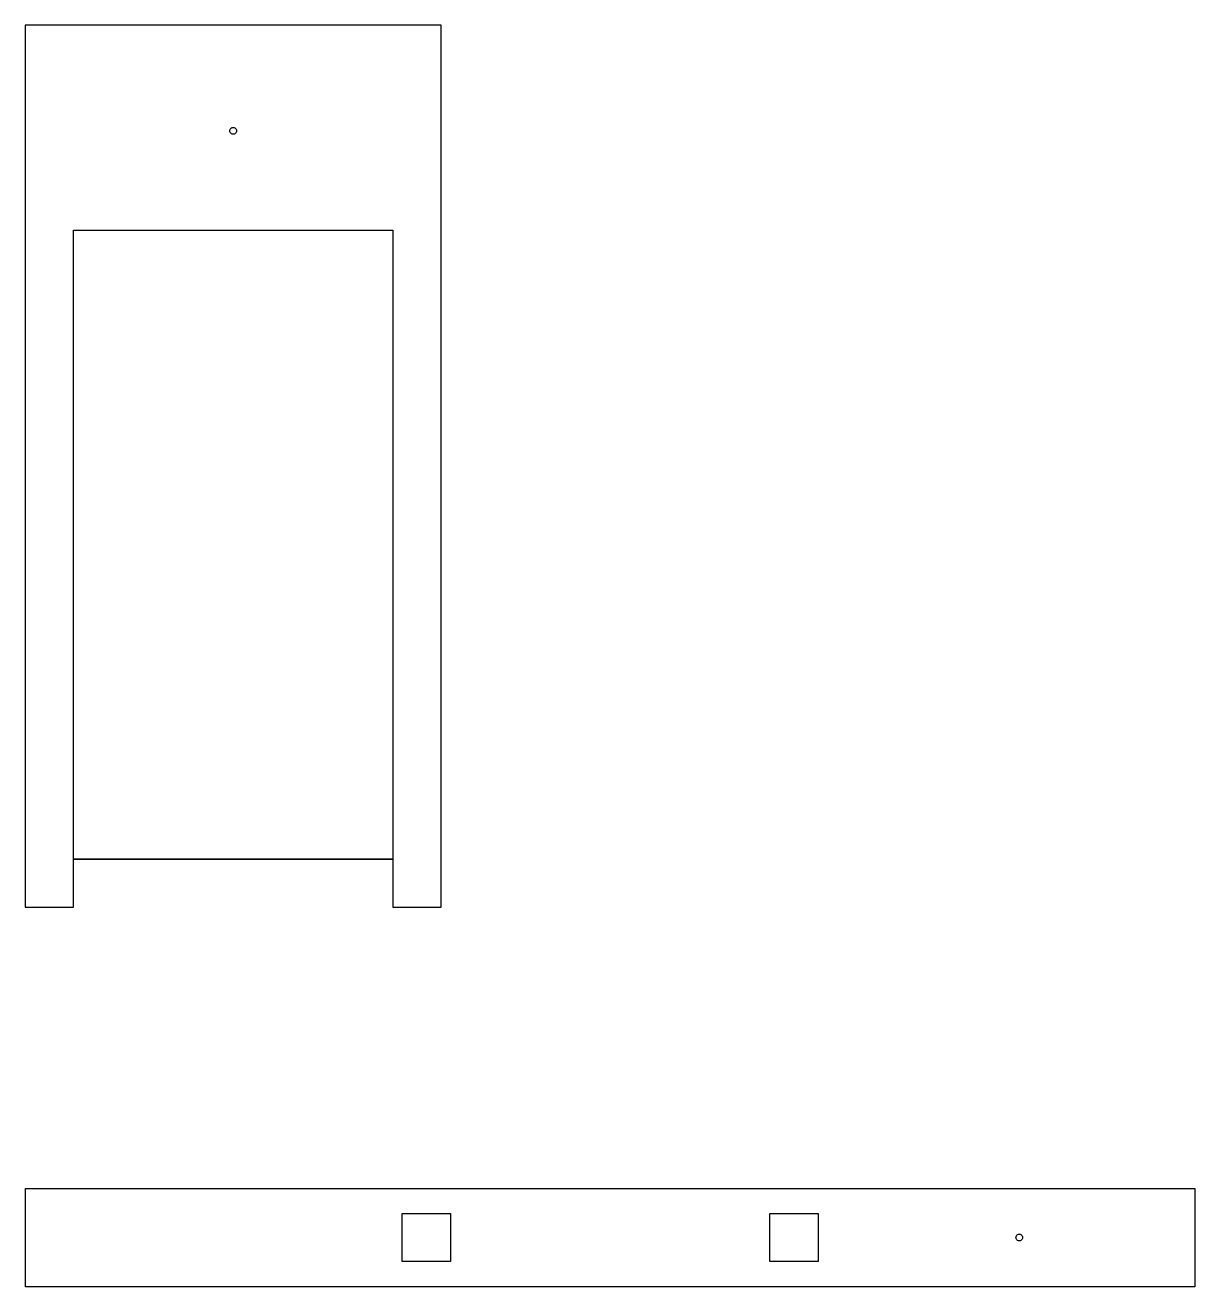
# Model space of a CAD drawing. Extents: x 0.1 to 70, y 0.1 to 75.5.
import ezdxf

# ---------------------------------------------------------------- set-up
doc = ezdxf.new("R2010")
doc.units = 0
doc.layers.add('Layer_1', color=7, linetype='CONTINUOUS')

msp = doc.modelspace()

# ---------------------------------------------------------------- linework, layer by layer
at = {"layer": 'Layer_1', "color": 7}
for points in [[(0.05, 75.500373), (0.05, 25.641903), (0.05, 22.764553), (2.927343, 22.764553), (2.927343, 25.641903), (22.030568, 25.641903), (22.030568, 22.764553), (24.908428, 22.764553), (24.908428, 25.641903), (24.908428, 75.500373)], [(12.680695, 69.187853)], [(22.030567, 63.255333), (22.030567, 25.641903), (2.928249, 25.641903), (2.928249, 63.255333)], [(0.072498, 5.954043), (69.954052, 5.954043), (69.954052, 0.072487), (0.072498, 0.072487)], [(22.583879, 4.452123), (25.461574, 4.452123), (25.461574, 1.574428), (22.583879, 1.574428)], [(44.564976, 4.452123), (47.442671, 4.452123), (47.442671, 1.574428), (44.564976, 1.574428)], [(59.666584, 3.013283)]]:
    msp.add_lwpolyline(points, close=True, dxfattribs=at)
for points in [[(12.378473, 69.362341), (12.440812, 69.398332), (12.517616, 69.398332), (12.579955, 69.362341)], [(12.277733, 69.187853), (12.277733, 69.259835), (12.316135, 69.32635), (12.378473, 69.362341)], [(12.378473, 69.013365), (12.316135, 69.049356), (12.277733, 69.115871), (12.277733, 69.187853)], [(12.579955, 69.013365), (12.517616, 68.977374), (12.440812, 68.977374), (12.378473, 69.013365)], [(12.579955, 69.362341), (12.642293, 69.32635), (12.680695, 69.259835), (12.680695, 69.187853)], [(12.680695, 69.187853), (12.680695, 69.115871), (12.642293, 69.049356), (12.579955, 69.013365)], [(59.263622, 3.013283), (59.263622, 3.085265), (59.302024, 3.15178), (59.364362, 3.187771)], [(59.364362, 3.187771), (59.426701, 3.223762), (59.503505, 3.223762), (59.565844, 3.187771)], [(59.565844, 3.187771), (59.628182, 3.15178), (59.666584, 3.085265), (59.666584, 3.013283)], [(59.364362, 2.838795), (59.302024, 2.874786), (59.263622, 2.941301), (59.263622, 3.013283)], [(59.565844, 2.838795), (59.503505, 2.802804), (59.426701, 2.802804), (59.364362, 2.838795)], [(59.666584, 3.013283), (59.666584, 2.941301), (59.628182, 2.874786), (59.565844, 2.838795)]]:
    msp.add_open_spline(points, degree=3, dxfattribs=at)

doc.saveas('drawing.dxf')
